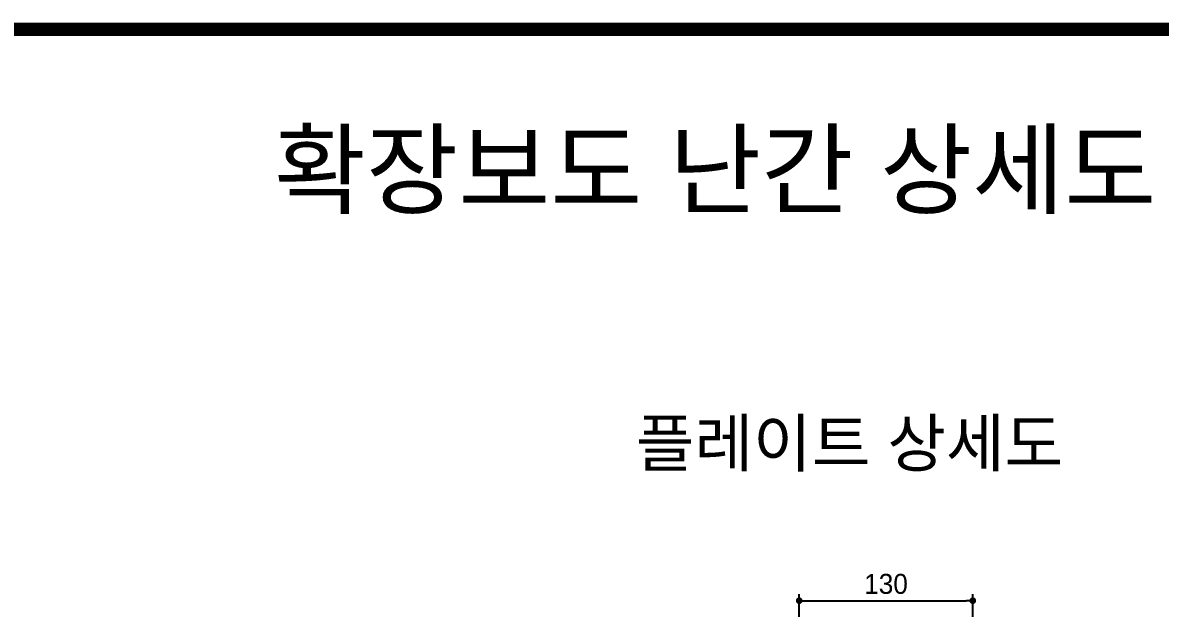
# Model space of a CAD drawing. Header units: millimetres. Extents: x 173610 to 224070, y -281283 to -269403.
# Drawn here: x 213635 to 217043, y -271538 to -269783 of the extents above; entities that cross this region are included whole.
import ezdxf
from ezdxf.enums import TextEntityAlignment as Align

# ---------------------------------------------------------------- set-up
doc = ezdxf.new("R2010")
doc.units = ezdxf.units.MM
for name, color, linetype in [('CS-DIML', 1, 'Continuous'), ('CX-BORD', 3, 'Continuous'), ('CX-BORD-LIN1', 4, 'Continuous'), ('CX-BORD-TEX1', 7, 'Continuous'), ('CX-BORD-TEX2', 6, 'Continuous'), ('CX-BORD-TEX3', 4, 'Continuous'), ('CZ-TEX1', 6, 'Continuous'), ('DIML', 1, 'Continuous')]:
    doc.layers.add(name, color=color, linetype=linetype)
doc.styles.add('MLTMHTXT', font='Dotum_1.TTF')
doc.styles.add('TB_BTXT', font='H2GTRE_1.TTF')
doc.styles.add('TB_TEXT', font='')
doc.styles.add('TEXT', font='Dotum_1.TTF')
doc.styles.get('TB_TEXT').set_extended_font_data('DotumChe')
doc.dimstyles.new('사본 일반도면_0100', dxfattribs={"dimtxt": 600, "dimasz": 200, "dimexe": 200, "dimexo": 0, "dimgap": 100, "dimtad": 1, "dimdec": 0, "dimlfac": 0.5, "dimzin": 0, "dimdsep": 46, "dimlunit": 6, "dimtxsty": 'TEXT', "dimblk": 'DOT', "dimcen": 0.09, "dimclrd": 1, "dimclre": 1, "dimclrt": 7, "dimadec": 8, "dimazin": 0, "dimtfac": 1, "dimtdec": 0, "dimtix": 1, "dimtmove": 2, "dimatfit": 3, "dimldrblk": 'DOT', "dimfxl": 200, "dimfrac": 2, "dimtolj": 1, "dimtzin": 0, "dimarcsym": 0})

# ---------------------------------------------------------------- blocks, each defined once
blk = doc.blocks.new('_Dot')
at = {"layer": 'DIML', "color": 140, "linetype": 'Continuous'}
blk.add_line((0, 0), (-1, 0), dxfattribs=at)
at = {"layer": 'DIML', "color": 140, "linetype": 'Continuous', "const_width": 0.5}
blk.add_lwpolyline([(-0.25, 0, 1), (0.25, 0, 1)], format="xyb", close=True, dxfattribs=at)
blk = doc.blocks.new('*D227')
at = {"layer": 'CS-DIML', "color": 140, "lineweight": -2}
for p, q in [((215961.6, -271815.6), (215961.6, -271495)), ((215981.6, -271515), (216461.6, -271515)), ((216481.6, -271815.6), (216481.6, -271495))]:
    blk.add_line(p, q, dxfattribs=at)
at = {"layer": 'Defpoints', "color": 0}
for p in [(216481.6, -271515), (215961.6, -271815.6), (216481.6, -271815.6)]:
    blk.add_point(p, dxfattribs=at)
at = {"layer": 'CS-DIML', "color": 140, "lineweight": -2, "xscale": 20, "yscale": 20, "zscale": 20, "rotation": 180}
blk.add_blockref('_Dot', (215961.6, -271515), dxfattribs=at)
at = {"layer": 'CS-DIML', "color": 140, "lineweight": -2, "xscale": 20, "yscale": 20, "zscale": 20}
blk.add_blockref('_Dot', (216481.6, -271515), dxfattribs=at)
at = {"layer": 'CS-DIML', "color": 140, "insert": (216221.6, -271465), "char_height": 60, "attachment_point": 5, "style": 'TEXT'}
blk.add_mtext('\\A1;130', dxfattribs=at)
blk = doc.blocks.new('CXBLKA1')
at = {"layer": 'CX-BORD-LIN1', "const_width": 2}
blk.add_lwpolyline([(821, 20), (25, 20), (25, 574), (821, 574)], close=True, dxfattribs=at)
at = {"layer": 'CX-BORD-TEX1', "style": 'TB_BTXT'}
blk.add_attdef('UD_TITLE', text='', height=10, dxfattribs=at).set_placement((423, 553), align=Align.MIDDLE_CENTER)
at = {"layer": 'CX-BORD-TEX1', "style": 'MLTMHTXT', "width": 0.8, "flags": 4}
blk.add_attdef('EI_NAME', (69.69, 43.65), '', height=6, dxfattribs=at)
at = {"layer": 'CX-BORD-TEX1', "style": 'TB_BTXT', "flags": 4}
blk.add_attdef('CI_NAME', text='', height=5, dxfattribs=at).set_placement((85, 28), align=Align.MIDDLE_CENTER)
at = {"layer": 'CX-BORD-TEX2', "style": 'TB_BTXT'}
blk.add_attdef('PI_CNAME', text='', height=5, dxfattribs=at).set_placement((40, 552), align=Align.BOTTOM_LEFT)
blk.add_attdef('UD_SUBTITLE', text='', height=7, dxfattribs=at).set_placement((423, 538), align=Align.MIDDLE_CENTER)
at = {"layer": 'CX-BORD-TEX3', "style": 'TB_BTXT'}
blk.add_attdef('UD_CDNAME', text='', height=4, dxfattribs=at).set_placement((42, 544), align=Align.BOTTOM_LEFT)
at = {"layer": 'CX-BORD-TEX3', "style": 'TB_TEXT'}
for tag, height, p in [('DC_RNUM4', 3, (320, 52)), ('DC_RDATE4', 3.5, (353, 52.5)), ('DC_RAPP4', 3.5, (510, 52.5)), ('DC_RCHK4', 3.5, (550, 52.5)), ('DC_RDGN4', 3.5, (590, 52.5)), ('PI_TITLE', 4.5, (243, 50)), ('UD_CDIST', 4.5, (676, 50)), ('DC_RNUM3', 3, (320, 45)), ('DC_RDATE3', 3.5, (353, 45.4)), ('DC_RAPP3', 3.5, (510, 45.4)), ('DC_RCHK3', 3.5, (550, 45.4)), ('DC_RDGN3', 3.5, (590, 45.4)), ('FI_NAME', 4.5, (781, 44.87)), ('PI_CDNAME', 4.5, (243, 38)), ('DC_RNUM2', 3, (320, 38)), ('DC_RDATE2', 3.5, (353, 38.5)), ('DC_RAPP2', 3.5, (510, 38.5)), ('DC_RCHK2', 3.5, (550, 38.5)), ('DC_RDGN2', 3.5, (590, 38.5)), ('DA_HSCALE', 4.5, (658.5, 38)), ('DA_VSCALE', 4.5, (693, 38)), ('DI_TITLE', 4.5, (781, 37.87)), ('DC_RNUM1', 3, (320, 31)), ('DC_RDATE1', 3.5, (353, 31.5)), ('DC_RAPP1', 3.5, (510, 31.5)), ('DC_RCHK1', 3.5, (550, 31.5)), ('DC_RDGN1', 3.5, (590, 31.5)), ('DI_SUBTITLE', 3.5, (781, 30.87)), ('PA_CCLASS', 4.5, (204, 26.5)), ('PI_STAGE', 4.5, (283, 26.5)), ('DI_DRWNO', 4.5, (676, 26.5))]:
    blk.add_attdef(tag, text='', height=height, dxfattribs=at).set_placement(p, align=Align.MIDDLE_CENTER)
for tag, p in [('DC_RDES4', (377, 52.5)), ('DC_RDES3', (377, 45.4)), ('DC_RDES2', (377, 38.5)), ('DC_RDES1', (377, 31.5))]:
    blk.add_attdef(tag, text='', height=3.5, dxfattribs=at).set_placement(p, align=Align.MIDDLE_LEFT)
at = {"layer": 'CX-BORD-TEX3', "style": 'TB_TEXT', "flags": 1}
for tag, p in [('PI_ID', (24, 16)), ('PI_CCODE', (31, 16)), ('PA_DSDATE', (47, 16)), ('PA_DEDATE', (64, 16)), ('PA_CSDATE', (81, 16)), ('PA_CEDATE', (98, 16)), ('PA_CFDATE', (114, 16)), ('EI_ENAME', (132, 16)), ('EI_DEPT', (146, 16)), ('EI_PERSON', (158, 16)), ('EI_EMAIL', (174, 16)), ('CI_CATEG', (189, 16)), ('CI_ROLE', (204, 16)), ('CI_ONAME', (216, 16)), ('CI_ADDR', (232, 16)), ('CI_TEL', (246, 16)), ('CI_FAX', (257, 16)), ('CI_HPADDR', (270, 16)), ('CI_CODE', (287, 16)), ('CI_DEPT', (300, 16)), ('CI_PERSON', (312, 16)), ('CI_EMAIL', (329, 16)), ('CI_PROLE', (342, 16)), ('DI_MANCODE', (357, 16)), ('DI_CATEG', (377, 16)), ('DI_LDATE', (392, 16)), ('DI_PCLASS', (407, 16)), ('DI_MMCLASS', (424, 16)), ('DI_MSCLASS', (443, 16)), ('DI_ECLASS', (462, 16)), ('DI_FNAME', (478, 16)), ('DC_ONAME', (493, 16)), ('DC_NNAME', (510, 16)), ('FI_CODE', (529, 16)), ('FI_CLASS', (545, 16)), ('FI_ICODE1', (563, 16)), ('FI_ICODE2', (581, 16)), ('------------', (597, 16))]:
    blk.add_attdef(tag, p, '', height=2, dxfattribs=at)

msp = doc.modelspace()

# ---------------------------------------------------------------- block references
at = {"layer": 'CX-BORD'}
ref = msp.add_blockref('CXBLKA1', (207249.6593, -281283.0251), dxfattribs=dict(at, xscale=20, yscale=20, zscale=20))
ref.add_attrib('UD_TITLE', '확장보도 난간 상세도', dxfattribs={"layer": 'CX-BORD-TEX1', "height": 220, "style": 'TB_BTXT'}).set_placement((215709.6593, -270223.0251), align=Align.MIDDLE_CENTER)

# ---------------------------------------------------------------- texts
at = {"layer": 'CZ-TEX1', "style": 'TB_BTXT'}
msp.add_text('플레이트 상세도', height=140, dxfattribs=at).set_placement((215471.9314, -271112.8557))

# ---------------------------------------------------------------- dimensions: what is measured, and where the dimension line sits
at = {"layer": 'CS-DIML'}
dim = msp.add_linear_dim(base=(216481.586, -271515.0054), p1=(215961.586, -271815.5666), p2=(216481.586, -271815.5666), dimstyle='사본 일반도면_0100', override={"dimscale": 0.1, "dimgap": 200, "dimlfac": 0.25, "dimclrd": 140, "dimclre": 140, "dimclrt": 140}, dxfattribs=at)
dim.commit()
dim.dimension.update_dxf_attribs({"geometry": '*D227', "text_midpoint": (216221.586, -271464.9647)})

doc.saveas('drawing.dxf')
